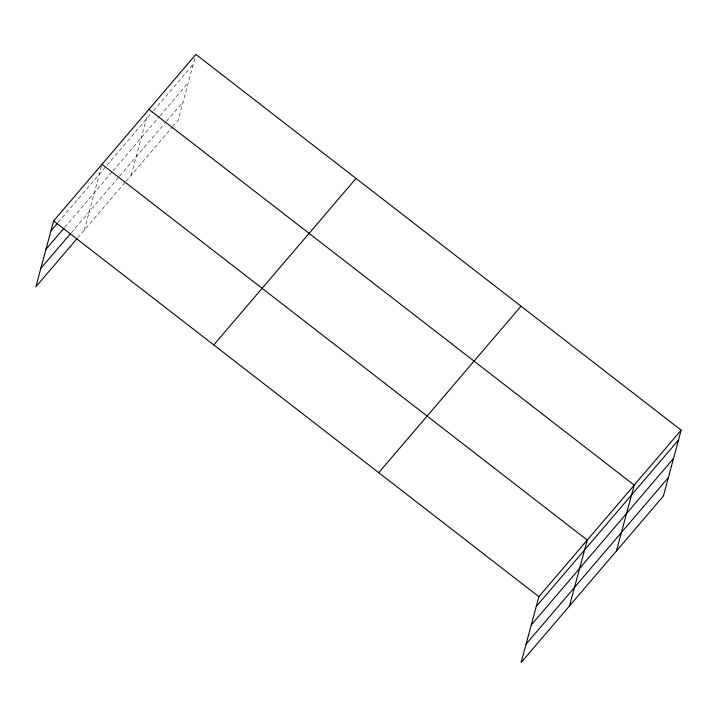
<?xml version="1.0" encoding="UTF-8"?>
<svg xmlns="http://www.w3.org/2000/svg" width="717" height="717" viewBox="0 0 717 717"><rect width="100%" height="100%" fill="white"/><g stroke="black" fill="none" stroke-linecap="round" stroke-linejoin="round"><path stroke-width="0.54" stroke-dasharray="3.58 2.69" d="M84.221 230.211L101.993 164.327M131.166 175.262L147.612 114.308M194.827 58.373L178.112 120.313L173.057 126.228M58.185 222.351L152.784 111.628M153.51 110.785L193.231 64.288M64.745 227.325L112.408 171.542M113.125 170.7L159.353 116.593M160.07 115.742L188.239 82.778M71.162 232.855L118.825 177.063M119.542 176.221L165.77 122.114M166.487 121.272L183.104 101.823M77.723 237.82L125.385 182.028M126.111 181.177L172.34 127.07"/><path stroke-width="1.08" d="M681.15 430.173L538.888 596.687L521.107 662.571L663.377 496.056L681.15 430.173L195.893 54.429L53.623 220.944L35.85 286.827L76.997 238.662M569.477 605.955L587.259 540.071L101.993 164.327M616.423 551.006L634.204 485.122L148.939 109.378M50.97 230.802L57.468 223.202M45.978 249.292L64.028 228.167M40.842 268.337L70.436 233.697M213.765 344.94L356.026 178.425M378.746 472.691L521.017 306.177M536.226 606.546L678.488 440.032M531.234 625.036L673.505 458.513M526.099 644.081L668.361 477.567M53.623 220.944L538.888 596.687"/></g></svg>
